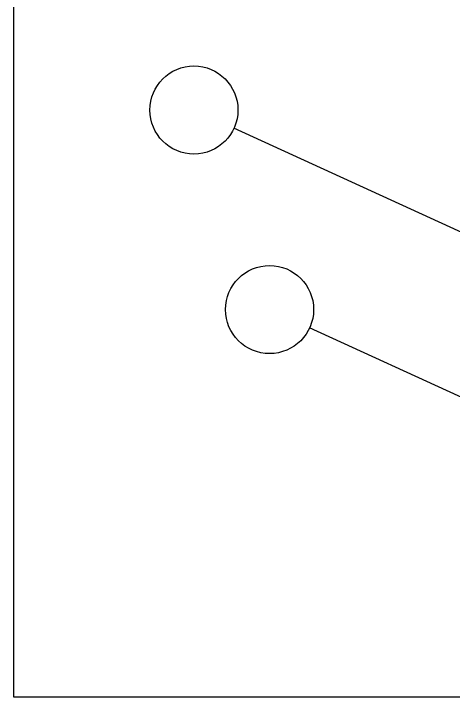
# Model space of a CAD drawing. Header units: inches. Extents: x 632 to 5727, y -9589 to -3994.
# Drawn here: x 632.1 to 712, y -5080.7 to -4956.5 of the extents above; entities that cross this region are included whole.
import ezdxf

# ---------------------------------------------------------------- set-up
doc = ezdxf.new("R2010")
doc.units = ezdxf.units.IN
doc.header["$MEASUREMENT"] = 0

msp = doc.modelspace()

# ---------------------------------------------------------------- linework, layer by layer
at = {"color": 2}
for p, q in [((718.48644, -4998.58239, -1162.18406), (672.08995, -4977.36372, -1162.18406)), ((716.93657, -5027.83299, -129.65213), (685.83648, -5013.60988, -129.65213))]:
    msp.add_line(p, q, dxfattribs=at)
msp.add_lwpolyline([(1227.05387, -5080.73081), (632.05387, -5080.73081), (632.05387, -4660.73081), (1227.05387, -4660.73081), (1227.05387, -5080.73081)])
for centre in [(664.81468, -4974.0365, -1162.18406), (678.5612, -5010.28265, -129.65213)]:
    msp.add_circle(centre, 8, dxfattribs=at)

doc.saveas('drawing.dxf')
